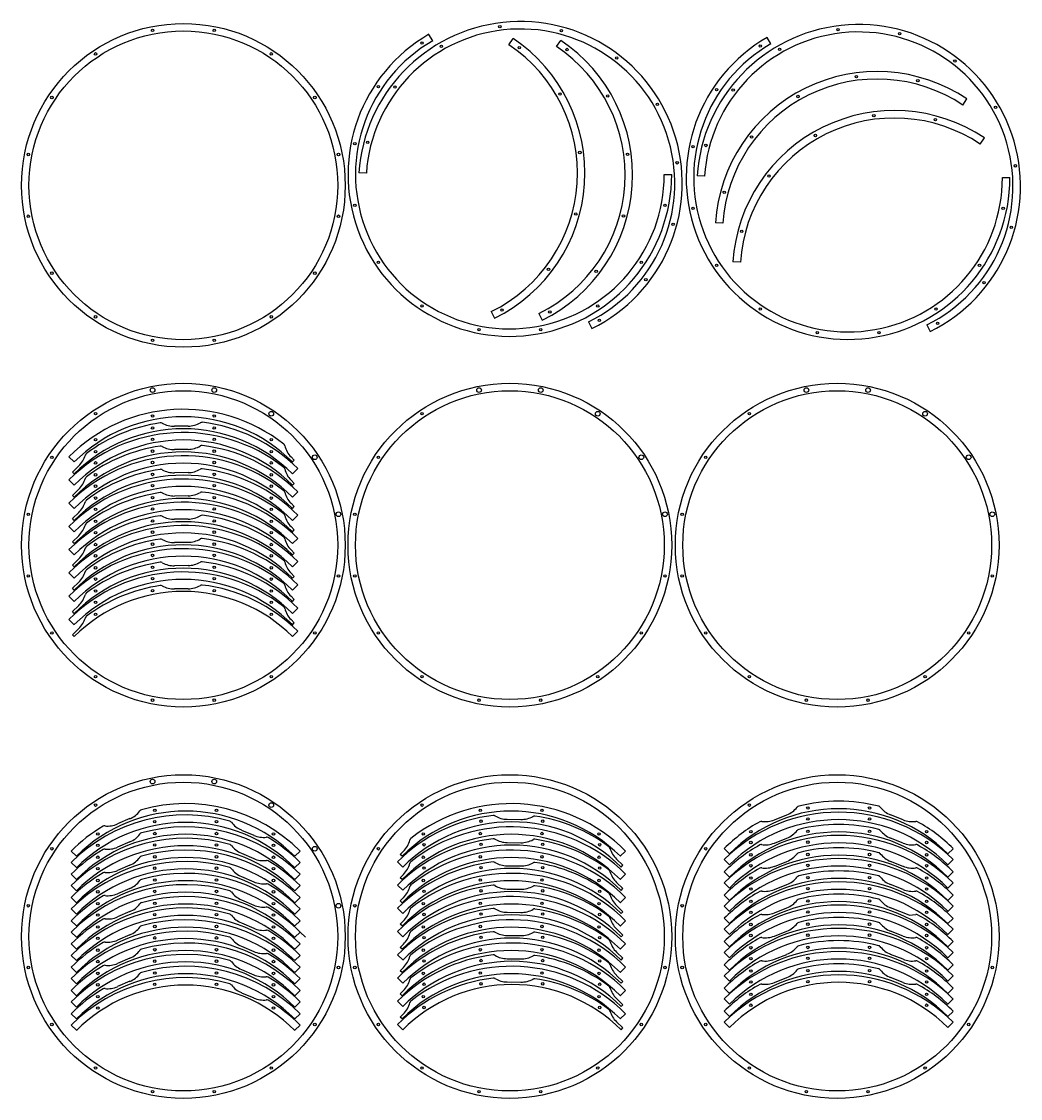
# Model space of a CAD drawing. Header units: millimetres. Extents: x -5261 to 5199, y -3405 to 2321.
# Drawn here: x 3995 to 5199, y -777 to 521 of the extents above; entities that cross this region are included whole.
import ezdxf

# ---------------------------------------------------------------- set-up
doc = ezdxf.new("R2010")
doc.units = ezdxf.units.MM
doc.layers.add('Capa1', color=7, linetype='Continuous')
doc.layers.add('Predeterminado', color=7, linetype='Continuous')

msp = doc.modelspace()

# ---------------------------------------------------------------- linework, layer by layer
at = {"layer": 'Capa1', "color": 7, "linetype": 'Continuous'}
for p, q in [((4490.7, 497.5), (4486.2, 505.3)), ((4582.5, 492.8), (4587.5, 500.3)), ((4640, 490.5), (4645, 498)), ((4898.2, 493.9), (4893.7, 501.7)), ((5129.4, 420.1), (5134.4, 427.6)), ((5150.4, 373.1), (5155.4, 380.6)), ((4410.8, 338), (4401.8, 338.6)), ((4769.7, 336.5), (4778.7, 336.5)), ((4818.3, 334.4), (4809.3, 335)), ((5177.2, 332.8), (5186.2, 332.8)), ((4840.4, 277.8), (4831.4, 278.4)), ((4861.4, 230.8), (4852.4, 231.4)), ((4561.3, 171.4), (4565.3, 163.3)), ((4618.8, 169.1), (4622.8, 161)), ((4678.6, 158.9), (4682.6, 150.8)), ((5086.1, 155.3), (5090.1, 147.2)), ((4164.9, 36.8), (4164.7, 36.9)), ((4196, 33.3), (4179.7, 33.1)), ((4187.9, 30.2), (4187.9, 30.2)), ((4187.9, 30.2), (4187.9, 30.2)), ((4210.6, 37.4), (4210.8, 37.5)), ((4164.9, 8.8), (4164.7, 8.9)), ((4196, 5.3), (4179.7, 5.1)), ((4187.9, 2.2), (4187.9, 2.2)), ((4187.9, 2.2), (4187.9, 2.2)), ((4210.6, 9.4), (4210.8, 9.5)), ((4058.8, -9.9), (4052.4, -3.5)), ((4072.2, -1.7), (4072.2, -1.4)), ((4320, -3.7), (4324, -7.7)), ((4321.8, -9.9), (4324, -7.7)), ((4056.7, -22.1), (4064.3, -14.7)), ((4058.8, -24.3), (4056.7, -22.1)), ((4164.9, -19.2), (4164.7, -19.1)), ((4196, -22.7), (4179.7, -22.9)), ((4187.9, -25.8), (4187.9, -25.8)), ((4187.9, -25.8), (4187.9, -25.8)), ((4210.6, -18.6), (4210.8, -18.5)), ((4321.9, -24.3), (4328.2, -17.9)), ((4058.8, -37.9), (4052.4, -31.5)), ((4072.2, -29.7), (4072.2, -29.4)), ((4320, -31.7), (4324, -35.7)), ((4321.8, -37.9), (4324, -35.7)), ((4056.7, -50.1), (4064.3, -42.7)), ((4058.8, -52.3), (4056.7, -50.1)), ((4164.9, -47.2), (4164.7, -47.1)), ((4196, -50.7), (4179.7, -50.9)), ((4210.6, -46.6), (4210.8, -46.5)), ((4321.9, -52.3), (4328.2, -45.9)), ((4058.8, -65.9), (4052.4, -59.5)), ((4072.2, -57.7), (4072.2, -57.4)), ((4187.9, -53.8), (4187.9, -53.8)), ((4187.9, -53.8), (4187.9, -53.8)), ((4320, -59.7), (4324, -63.7)), ((4321.8, -65.9), (4324, -63.7)), ((4056.7, -78.1), (4064.3, -70.7)), ((4164.9, -75.2), (4164.7, -75.1)), ((4210.6, -74.6), (4210.8, -74.5)), ((4321.9, -80.3), (4328.2, -73.9)), ((4058.8, -93.9), (4052.4, -87.5)), ((4058.8, -80.3), (4056.7, -78.1)), ((4072.2, -85.7), (4072.2, -85.4)), ((4196, -78.7), (4179.7, -78.9)), ((4187.9, -81.8), (4187.9, -81.8)), ((4187.9, -81.8), (4187.9, -81.8)), ((4320, -87.7), (4324, -91.7)), ((4056.7, -106.1), (4064.3, -98.7)), ((4164.9, -103.2), (4164.7, -103.2)), ((4210.6, -102.6), (4210.8, -102.5)), ((4321.8, -93.9), (4324, -91.7)), ((4321.9, -108.3), (4328.2, -101.9)), ((4058.8, -121.9), (4052.4, -115.5)), ((4058.8, -108.3), (4056.7, -106.1)), ((4072.2, -113.7), (4072.2, -113.4)), ((4196, -106.7), (4179.7, -106.9)), ((4187.9, -109.8), (4187.9, -109.8)), ((4187.9, -109.8), (4187.9, -109.8)), ((4320, -115.7), (4324, -119.7)), ((4056.7, -134.1), (4064.3, -126.7)), ((4321.8, -121.9), (4324, -119.7)), ((4058.8, -136.3), (4056.7, -134.1)), ((4072.2, -141.7), (4072.2, -141.4)), ((4164.9, -131.2), (4164.7, -131.2)), ((4196, -134.7), (4179.7, -134.9)), ((4187.9, -137.8), (4187.9, -137.8)), ((4187.9, -137.8), (4187.9, -137.8)), ((4321.9, -136.3), (4328.2, -129.9)), ((4058.8, -149.9), (4052.4, -143.5)), ((4056.7, -162.1), (4064.3, -154.7)), ((4320, -143.7), (4324, -147.7)), ((4321.8, -149.9), (4324, -147.7)), ((4058.8, -164.3), (4056.7, -162.1)), ((4164.9, -159.2), (4164.7, -159.1)), ((4196, -162.7), (4179.7, -162.9)), ((4187.9, -165.8), (4187.9, -165.8)), ((4187.9, -165.8), (4187.9, -165.8)), ((4321.9, -164.3), (4328.2, -157.9)), ((4058.8, -177.9), (4052.4, -171.5)), ((4072.2, -169.7), (4072.2, -169.4)), ((4320, -171.7), (4324, -175.7)), ((4321.8, -177.9), (4324, -175.7)), ((4056.7, -190.1), (4064.3, -182.7)), ((4058.8, -192.3), (4056.7, -190.1)), ((4321.9, -192.3), (4328.2, -185.9)), ((4058.8, -205.9), (4052.4, -199.5)), ((4072.2, -197.7), (4072.2, -197.4)), ((4320, -199.7), (4324, -203.7)), ((4321.8, -205.9), (4324, -203.7)), ((4056.7, -218.1), (4064.3, -210.7)), ((4058.8, -220.3), (4056.7, -218.1)), ((4321.9, -220.3), (4328.2, -213.9)), ((4929.7, -426), (4929.9, -425.8)), ((5030.1, -426), (5030, -425.8)), ((4125.9, -439.6), (4110.9, -446)), ((4137.9, -430.3), (4138, -430.1)), ((4565.9, -436.3), (4565.6, -436.2)), ((4580.5, -440.4), (4596.8, -440.6)), ((4611.6, -436.9), (4611.8, -436.8)), ((4902.4, -441.1), (4917.5, -435.1)), ((5057.5, -441.1), (5042.4, -435.1)), ((5048.8, -440.9), (5048.8, -440.9)), ((5048.8, -440.9), (5048.8, -440.9)), ((4095.9, -448.3), (4095.7, -448.3)), ((4119.6, -445.6), (4119.6, -445.6)), ((4119.6, -445.6), (4119.6, -445.6)), ((4248.2, -444), (4248.1, -443.8)), ((4260.2, -453.3), (4275.1, -459.7)), ((4887.3, -443), (4887, -442.9)), ((4929.7, -454), (4929.9, -453.8)), ((5030.1, -454), (5030, -453.8)), ((5072.6, -443), (5072.9, -442.9)), ((4137.9, -458.3), (4138, -458.1)), ((4290.2, -462), (4290.4, -462)), ((4463.1, -465.6), (4463.1, -465.3)), ((4565.9, -464.3), (4565.6, -464.2)), ((4611.6, -464.9), (4611.8, -464.8)), ((4902.4, -469.1), (4917.5, -463.1)), ((5057.5, -469.1), (5042.4, -463.1)), ((4061.5, -484.9), (4055.1, -478.6)), ((4095.9, -476.3), (4095.7, -476.3)), ((4125.9, -467.6), (4110.9, -474)), ((4119.6, -473.6), (4119.6, -473.6)), ((4119.6, -473.6), (4119.6, -473.6)), ((4248.2, -472), (4248.1, -471.8)), ((4330.9, -478.6), (4324.5, -484.9)), ((4455.6, -478.8), (4451.6, -482.8)), ((4580.5, -468.4), (4596.8, -468.6)), ((4704.3, -475.4), (4704.3, -475.2)), ((4716.8, -485), (4723.2, -478.6)), ((4848.4, -482.1), (4842.1, -475.7)), ((4887.3, -471), (4887, -470.9)), ((5048.8, -468.9), (5048.8, -468.9)), ((5048.8, -468.9), (5048.8, -468.9)), ((5072.6, -471), (5072.9, -470.9)), ((5111.5, -482.1), (5117.8, -475.8)), ((4061.5, -498.6), (4055.1, -492.3)), ((4137.9, -486.3), (4138, -486.1)), ((4260.2, -481.3), (4275.1, -487.7)), ((4290.2, -490), (4290.4, -490)), ((4324.5, -498.6), (4330.9, -492.3)), ((4454.6, -497.9), (4448.3, -491.6)), ((4453.8, -484.9), (4451.6, -482.8)), ((4452, -486.7), (4452, -486.7)), ((4452, -486.7), (4452, -486.7)), ((4565.9, -492.3), (4565.6, -492.2)), ((4611.6, -492.9), (4611.8, -492.8)), ((4719.8, -495.8), (4712.2, -488.4)), ((4848.4, -495.3), (4842.1, -488.9)), ((4902.4, -497.1), (4917.5, -491.1)), ((4929.7, -482), (4929.9, -481.8)), ((5030.1, -482), (5030, -481.8)), ((5057.5, -497.1), (5042.4, -491.1)), ((5111.5, -495.3), (5117.8, -488.9)), ((4095.9, -504.3), (4095.7, -504.3)), ((4125.9, -495.6), (4110.9, -502)), ((4119.6, -501.6), (4119.6, -501.6)), ((4119.6, -501.6), (4119.6, -501.6)), ((4248.2, -500), (4248.1, -499.8)), ((4463.1, -493.6), (4463.1, -493.3)), ((4580.5, -496.4), (4596.8, -496.6)), ((4704.3, -503.4), (4704.3, -503.2)), ((4715.9, -496.2), (4715.9, -496.2)), ((4715.9, -496.2), (4715.9, -496.2)), ((4717.7, -498), (4719.8, -495.8)), ((4848.4, -510.1), (4842.1, -503.7)), ((4887.3, -499), (4887, -498.9)), ((5048.8, -496.9), (5048.8, -496.9)), ((5048.8, -496.9), (5048.8, -496.9)), ((5072.6, -499), (5072.9, -498.9)), ((5111.5, -510.1), (5117.8, -503.8)), ((4061.5, -512.9), (4055.1, -506.6)), ((4137.9, -514.3), (4138, -514.1)), ((4260.2, -509.3), (4275.1, -515.7)), ((4290.2, -518), (4290.4, -518)), ((4330.9, -506.6), (4324.5, -512.9)), ((4455.6, -506.8), (4451.6, -510.8)), ((4453.8, -512.9), (4451.6, -510.8)), ((4452, -514.7), (4452, -514.7)), ((4452, -514.7), (4452, -514.7)), ((4719.8, -523.8), (4712.2, -516.4)), ((4716.8, -513), (4723.2, -506.6)), ((4848.4, -523.3), (4842.1, -516.9)), ((4929.7, -510), (4929.9, -509.8)), ((5030.1, -510), (5030, -509.8)), ((5111.5, -523.3), (5117.8, -516.9)), ((4061.5, -526.6), (4055.1, -520.3)), ((4125.9, -523.6), (4110.9, -530)), ((4119.6, -529.6), (4119.6, -529.6)), ((4119.6, -529.6), (4119.6, -529.6)), ((4248.2, -528), (4248.1, -527.8)), ((4324.5, -526.6), (4330.9, -520.3)), ((4454.6, -525.9), (4448.3, -519.6)), ((4463.1, -521.6), (4463.1, -521.3)), ((4565.9, -520.3), (4565.6, -520.2)), ((4580.5, -524.4), (4596.8, -524.6)), ((4611.6, -520.9), (4611.8, -520.8)), ((4704.3, -531.4), (4704.3, -531.2)), ((4715.9, -524.2), (4715.9, -524.2)), ((4715.9, -524.2), (4715.9, -524.2)), ((4717.7, -526), (4719.8, -523.8)), ((4848.4, -538.1), (4842.1, -531.7)), ((4887.3, -527), (4887, -526.9)), ((4902.4, -525.1), (4917.5, -519.1)), ((5057.5, -525.1), (5042.4, -519.1)), ((5048.8, -524.9), (5048.8, -524.9)), ((5048.8, -524.9), (5048.8, -524.9)), ((5072.6, -527), (5072.9, -526.9)), ((5111.5, -538.1), (5117.8, -531.8)), ((4061.5, -540.9), (4055.1, -534.6)), ((4095.9, -532.3), (4095.7, -532.3)), ((4137.9, -542.3), (4138, -542.1)), ((4260.2, -537.3), (4275.1, -543.7)), ((4330.9, -534.6), (4324.5, -540.9)), ((4455.6, -534.8), (4451.6, -538.8)), ((4453.8, -540.9), (4451.6, -538.8)), ((4452, -542.7), (4452, -542.7)), ((4452, -542.7), (4452, -542.7)), ((4719.8, -551.8), (4712.2, -544.4)), ((4716.8, -541), (4723.2, -534.6)), ((4848.4, -551.3), (4842.1, -544.9)), ((4929.7, -538), (4929.9, -537.8)), ((5030.1, -538), (5030, -537.8)), ((5111.5, -551.3), (5117.8, -544.9)), ((4061.5, -554.6), (4055.1, -548.3)), ((4125.9, -551.6), (4110.9, -558)), ((4119.6, -557.6), (4119.6, -557.6)), ((4119.6, -557.6), (4119.6, -557.6)), ((4248.2, -556), (4248.1, -555.8)), ((4290.2, -546), (4290.4, -546)), ((4324.5, -554.6), (4330.9, -548.3)), ((4454.6, -553.9), (4448.3, -547.6)), ((4463.1, -549.6), (4463.1, -549.3)), ((4565.9, -548.3), (4565.6, -548.2)), ((4580.5, -552.4), (4596.8, -552.6)), ((4611.6, -548.9), (4611.8, -548.8)), ((4715.9, -552.2), (4715.9, -552.2)), ((4715.9, -552.2), (4715.9, -552.2)), ((4717.7, -554), (4719.8, -551.8)), ((4887.3, -555), (4887, -554.9)), ((4902.4, -553.1), (4917.5, -547.1)), ((5064.8, -556), (5042.4, -547.1)), ((5048.8, -552.9), (5048.8, -552.9)), ((5048.8, -552.9), (5048.8, -552.9)), ((5064.8, -556), (5072.8, -554.9)), ((4061.5, -568.9), (4055.1, -562.6)), ((4095.9, -560.3), (4095.7, -560.3)), ((4137.9, -570.3), (4138, -570.1)), ((4260.2, -565.3), (4275.1, -571.7)), ((4330.9, -562.6), (4324.5, -568.9)), ((4455.6, -562.8), (4451.6, -566.8)), ((4453.8, -568.9), (4451.6, -566.8)), ((4452, -570.7), (4452, -570.7)), ((4452, -570.7), (4452, -570.7)), ((4704.3, -559.4), (4704.3, -559.1)), ((4716.8, -569), (4723.2, -562.6)), ((4848.4, -566.1), (4842.1, -559.7)), ((4929.7, -566), (4929.9, -565.8)), ((5030.1, -566), (5030, -565.8)), ((5111.5, -566.1), (5117.8, -559.8)), ((4061.5, -582.6), (4055.1, -576.3)), ((4125.9, -579.6), (4110.9, -586)), ((4248.2, -584), (4248.1, -583.8)), ((4290.2, -574), (4290.4, -574)), ((4324.5, -582.6), (4330.9, -576.3)), ((4337.3, -582.6), (4330.9, -576.3)), ((4454.6, -581.9), (4448.3, -575.6)), ((4463.1, -577.6), (4463.1, -577.3)), ((4565.9, -576.3), (4565.6, -576.2)), ((4580.5, -580.4), (4596.8, -580.6)), ((4611.6, -576.9), (4611.8, -576.8)), ((4719.8, -579.8), (4712.2, -572.4)), ((4715.9, -580.2), (4715.9, -580.2)), ((4715.9, -580.2), (4715.9, -580.2)), ((4717.7, -582), (4719.8, -579.8)), ((4848.4, -579.3), (4842.1, -572.9)), ((4887.3, -583), (4887, -582.9)), ((4902.4, -581.1), (4917.5, -575.1)), ((5057.5, -581.1), (5042.4, -575.1)), ((5048.8, -580.9), (5048.8, -580.9)), ((5048.8, -580.9), (5048.8, -580.9)), ((5072.6, -583), (5072.9, -582.9)), ((5111.5, -579.3), (5117.8, -572.9)), ((4061.5, -596.9), (4055.1, -590.6)), ((4095.9, -588.3), (4095.7, -588.3)), ((4119.6, -585.6), (4119.6, -585.6)), ((4119.6, -585.6), (4119.6, -585.6)), ((4260.2, -593.3), (4275.1, -599.7)), ((4330.9, -590.6), (4324.5, -596.9)), ((4455.6, -590.8), (4451.6, -594.8)), ((4453.8, -596.9), (4451.6, -594.8)), ((4704.3, -587.4), (4704.3, -587.1)), ((4716.8, -597), (4723.2, -590.6)), ((4848.4, -594.1), (4842.1, -587.7)), ((4929.7, -594), (4929.9, -593.8)), ((5030.1, -594), (5030, -593.8)), ((5111.5, -594.1), (5117.8, -587.8)), ((4061.5, -610.6), (4055.1, -604.3)), ((4125.9, -607.6), (4110.9, -614)), ((4137.9, -598.3), (4138, -598.1)), ((4290.2, -602), (4290.4, -602)), ((4324.5, -610.6), (4330.9, -604.3)), ((4454.6, -609.9), (4448.3, -603.6)), ((4452, -598.7), (4452, -598.7)), ((4452, -598.7), (4452, -598.7)), ((4463.1, -605.6), (4463.1, -605.3)), ((4565.9, -604.3), (4565.6, -604.2)), ((4580.5, -608.4), (4596.8, -608.6)), ((4611.6, -604.9), (4611.8, -604.8)), ((4719.8, -607.8), (4712.2, -600.4)), ((4715.9, -608.2), (4715.9, -608.2)), ((4715.9, -608.2), (4715.9, -608.2)), ((4717.7, -610), (4719.8, -607.8)), ((4848.4, -607.3), (4842.1, -600.9)), ((4902.4, -609.1), (4917.5, -603.1)), ((5057.5, -609.1), (5042.4, -603.1)), ((5048.8, -608.9), (5048.8, -608.9)), ((5048.8, -608.9), (5048.8, -608.9)), ((5111.5, -607.3), (5117.8, -600.9)), ((4061.5, -624.9), (4055.1, -618.6)), ((4095.9, -616.3), (4095.7, -616.3)), ((4119.6, -613.6), (4119.6, -613.6)), ((4119.6, -613.6), (4119.6, -613.6)), ((4248.2, -612), (4248.1, -611.8)), ((4260.2, -621.3), (4275.1, -627.7)), ((4330.9, -618.6), (4324.5, -624.9)), ((4455.6, -618.8), (4451.6, -622.8)), ((4704.3, -615.4), (4704.3, -615.1)), ((4716.8, -625), (4723.2, -618.6)), ((4848.4, -622.1), (4842.1, -615.7)), ((4887.3, -611), (4887, -610.9)), ((4929.7, -622), (4929.9, -621.8)), ((5030.1, -622), (5030, -621.8)), ((5072.6, -611), (5072.9, -610.9)), ((5111.5, -622.1), (5117.8, -615.8)), ((4061.5, -638.6), (4055.1, -632.3)), ((4125.9, -635.6), (4110.9, -642)), ((4137.9, -626.3), (4138, -626.1)), ((4290.2, -630), (4290.4, -630)), ((4324.5, -638.6), (4330.9, -632.3)), ((4454.6, -637.9), (4448.3, -631.6)), ((4453.8, -624.9), (4451.6, -622.8)), ((4452, -626.7), (4452, -626.7)), ((4452, -626.7), (4452, -626.7)), ((4463.1, -633.6), (4463.1, -633.3)), ((4565.9, -632.3), (4565.6, -632.2)), ((4611.6, -632.9), (4611.8, -632.8)), ((4719.8, -635.8), (4712.2, -628.4)), ((4848.4, -635.3), (4842.1, -628.9)), ((4902.4, -637.1), (4917.5, -631.1)), ((5057.5, -637.1), (5042.4, -631.1)), ((5111.5, -635.3), (5117.8, -628.9)), ((4061.5, -652.9), (4055.1, -646.6)), ((4095.9, -644.3), (4095.7, -644.3)), ((4119.6, -641.6), (4119.6, -641.6)), ((4119.6, -641.6), (4119.6, -641.6)), ((4248.2, -640), (4248.1, -639.8)), ((4330.9, -646.6), (4324.5, -652.9)), ((4455.6, -646.8), (4451.6, -650.8)), ((4580.5, -636.4), (4596.8, -636.6)), ((4704.3, -643.4), (4704.3, -643.1)), ((4715.9, -636.2), (4715.9, -636.2)), ((4715.9, -636.2), (4715.9, -636.2)), ((4716.8, -653), (4723.2, -646.6)), ((4717.7, -638), (4719.8, -635.8)), ((4848.4, -650.1), (4842.1, -643.7)), ((4887.3, -639), (4887, -638.9)), ((5048.8, -636.9), (5048.8, -636.9)), ((5048.8, -636.9), (5048.8, -636.9)), ((5072.6, -639), (5072.9, -638.9)), ((5111.5, -650.1), (5117.8, -643.8)), ((4061.5, -666.6), (4055.1, -660.3)), ((4260.2, -649.3), (4275.1, -655.7)), ((4290.2, -658), (4290.4, -658)), ((4324.5, -666.6), (4330.9, -660.3)), ((4454.6, -665.9), (4448.3, -659.6)), ((4453.8, -652.9), (4451.6, -650.8)), ((4452, -654.7), (4452, -654.7)), ((4452, -654.7), (4452, -654.7)), ((4463.1, -661.6), (4463.1, -661.3)), ((4719.8, -663.8), (4712.2, -656.4)), ((4848.4, -663.3), (4842.1, -656.9)), ((5111.5, -663.3), (5117.8, -656.9)), ((4061.5, -680.9), (4055.1, -674.6)), ((4330.9, -674.6), (4324.5, -680.9)), ((4704.3, -671.4), (4704.3, -671.1)), ((4715.9, -664.2), (4715.9, -664.2)), ((4715.9, -664.2), (4715.9, -664.2)), ((4716.8, -681), (4723.2, -674.6)), ((4717.7, -666), (4719.8, -663.8)), ((4848.4, -678.1), (4842.1, -671.7)), ((5111.5, -678.1), (5117.8, -671.8)), ((4454.6, -693.9), (4448.3, -687.6)), ((4455.6, -674.8), (4451.6, -678.8)), ((4453.8, -680.9), (4451.6, -678.8)), ((4452, -682.7), (4452, -682.7)), ((4452, -682.7), (4452, -682.7)), ((4719.8, -691.8), (4712.2, -684.4)), ((4848.4, -691.3), (4842.1, -684.9)), ((5111.5, -691.3), (5117.8, -684.9)), ((4061.5, -694.6), (4055.1, -688.3)), ((4324.5, -694.6), (4330.9, -688.3)), ((4715.9, -692.2), (4715.9, -692.2)), ((4715.9, -692.2), (4715.9, -692.2)), ((4717.7, -694), (4719.8, -691.8))]:
    msp.add_line(p, q, dxfattribs=at)
for centre, radius in [((4153.2, 510.2), 1.5), ((4227.5, 510.2), 1.5), ((4571.6, 514.7), 1.5), ((4645.8, 509.8), 1.5), ((4979.1, 511), 1.5), ((5053.3, 506.1), 1.5), ((4477.9, 494.9), 1.5), ((4084.5, 481.8), 1.5), ((4296.2, 481.8), 1.5), ((4501.2, 490.8), 1.5), ((4595.1, 489.3), 1.5), ((4652.6, 487), 1.5), ((4885.4, 491.2), 1.5), ((4908.7, 487.2), 1.5), ((4712.4, 476.9), 1.5), ((5119.9, 473.2), 1.5), ((5001.2, 454.4), 1.5), ((4425.3, 442.3), 1.5), ((4445.3, 441.8), 1.5), ((5075.3, 449.5), 1.5), ((4031.9, 429.2), 1.5), ((4348.7, 429.2), 1.5), ((4644.1, 433.4), 1.5), ((4701.6, 431.1), 1.5), ((4832.8, 438.7), 1.5), ((4852.8, 438.2), 1.5), ((4930.8, 430.5), 1.5), ((4761.4, 421), 1.5), ((5168.9, 417.3), 1.5), ((5022.2, 407.4), 1.5), ((5096.4, 402.5), 1.5), ((4412.4, 375.2), 1.5), ((4874.9, 381.6), 1.5), ((4951.8, 383.5), 1.5), ((4396.9, 373.6), 1.5), ((4668, 363), 1.5), ((4804.4, 370), 1.5), ((4819.9, 371.5), 1.5), ((4003.5, 360.6), 1.5), ((4377.2, 360.6), 1.5), ((4725.5, 360.7), 1.5), ((4785.3, 350.6), 1.5), ((5192.8, 346.9), 1.5), ((4895.9, 334.6), 1.5), ((4842, 314.9), 1.5), ((4396.9, 299.3), 1.5), ((4770.6, 299.3), 1.5), ((4003.5, 286.2), 1.5), ((4377.2, 286.2), 1.5), ((4663.1, 288.9), 1.5), ((4720.6, 286.5), 1.5), ((4804.4, 295.7), 1.5), ((5178.1, 295.7), 1.5), ((4780.4, 276.4), 1.5), ((5187.9, 272.8), 1.5), ((4863, 267.9), 1.5), ((4425.3, 230.6), 1.5), ((4630.2, 222.2), 1.5), ((4687.7, 219.9), 1.5), ((4742.1, 230.6), 1.5), ((4832.8, 227), 1.5), ((5149.6, 227), 1.5), ((4031.9, 217.6), 1.5), ((4348.7, 217.6), 1.5), ((4747.5, 209.7), 1.5), ((5155, 206.1), 1.5), ((4477.9, 178.1), 1.5), ((4574.3, 173.2), 1.5), ((4631.8, 170.9), 1.5), ((4689.6, 178.1), 1.5), ((4885.4, 174.4), 1.5), ((5097.1, 174.4), 1.5), ((4084.5, 165), 1.5), ((4296.2, 165), 1.5), ((4691.6, 160.8), 1.5), ((5099.1, 157.1), 1.5), ((4546.6, 149.6), 1.5), ((4620.9, 149.6), 1.5), ((4954.1, 146), 1.5), ((5028.4, 146), 1.5), ((4153.2, 136.6), 1.5), ((4227.5, 136.6), 1.5), ((4153.2, 76.8), 2.83), ((4227.5, 76.8), 2.83), ((4546.6, 76.8), 2.83), ((4620.9, 76.8), 2.83), ((4941, 76.8), 2.83), ((5015.3, 76.8), 2.83), ((4084.5, 48.3), 1.5), ((4153.2, 45.5), 1.5), ((4227.5, 45.5), 1.5), ((4296.2, 48.3), 2.83), ((4477.9, 48.3), 1.5), ((4689.6, 48.3), 2.83), ((4872.3, 48.3), 1.5), ((5084, 48.3), 2.83), ((4153.2, 31.1), 1.5), ((4227.5, 31.1), 1.5), ((4084.5, 17), 1.5), ((4153.2, 17.5), 1.5), ((4227.5, 17.5), 1.5), ((4296.2, 17), 1.5), ((4084.5, 2.6), 1.5), ((4153.2, 3.1), 1.5), ((4227.5, 3.1), 1.5), ((4296.2, 2.6), 1.5), ((4031.9, -4.2), 1.5), ((4084.5, -11), 1.5), ((4153.2, -10.5), 1.5), ((4227.5, -10.5), 1.5), ((4296.2, -11), 1.5), ((4348.7, -4.2), 2.83), ((4425.3, -4.2), 1.5), ((4742.1, -4.2), 2.83), ((4819.7, -4.2), 1.5), ((5136.5, -4.2), 2.83), ((4084.5, -25.4), 1.5), ((4153.2, -24.9), 1.5), ((4227.5, -24.9), 1.5), ((4296.2, -25.4), 1.5), ((4084.5, -39), 1.5), ((4153.2, -38.5), 1.5), ((4227.5, -38.5), 1.5), ((4296.2, -39), 1.5), ((4084.5, -53.4), 1.5), ((4153.2, -52.9), 1.5), ((4227.5, -52.9), 1.5), ((4296.2, -53.4), 1.5), ((4003.5, -72.9), 1.5), ((4084.5, -67), 1.5), ((4153.2, -66.5), 1.5), ((4227.5, -66.5), 1.5), ((4296.2, -67), 1.5), ((4377.2, -72.9), 2.83), ((4396.9, -72.9), 1.5), ((4770.6, -72.9), 2.83), ((4791.3, -72.9), 1.5), ((5165, -72.9), 2.83), ((4084.5, -81.4), 1.5), ((4153.2, -80.9), 1.5), ((4227.5, -80.9), 1.5), ((4296.2, -81.4), 1.5), ((4084.5, -95), 1.5), ((4153.2, -94.5), 1.5), ((4227.5, -94.5), 1.5), ((4296.2, -95), 1.5), ((4084.5, -109.4), 1.5), ((4153.2, -108.9), 1.5), ((4227.5, -108.9), 1.5), ((4296.2, -109.4), 1.5), ((4084.5, -123), 1.5), ((4153.2, -122.5), 1.5), ((4227.5, -122.5), 1.5), ((4296.2, -123), 1.5), ((4084.5, -137.4), 1.5), ((4153.2, -136.9), 1.5), ((4227.5, -136.9), 1.5), ((4296.2, -137.4), 1.5), ((4003.5, -147.2), 1.5), ((4084.5, -151), 1.5), ((4153.2, -150.5), 1.5), ((4227.5, -150.5), 1.5), ((4296.2, -151), 1.5), ((4377.2, -147.2), 1.5), ((4396.9, -147.2), 1.5), ((4770.6, -147.2), 1.5), ((4791.3, -147.2), 1.5), ((5165, -147.2), 1.5), ((4084.5, -165.4), 1.5), ((4153.2, -164.9), 1.5), ((4227.5, -164.9), 1.5), ((4296.2, -165.4), 1.5), ((4084.5, -179), 1.5), ((4296.2, -179), 1.5), ((4084.5, -193.4), 1.5), ((4296.2, -193.4), 1.5), ((4031.9, -215.9), 1.5), ((4348.7, -215.9), 1.5), ((4425.3, -215.9), 1.5), ((4742.1, -215.9), 1.5), ((4819.7, -215.9), 1.5), ((5136.5, -215.9), 1.5), ((4084.5, -268.5), 1.5), ((4296.2, -268.5), 1.5), ((4477.9, -268.5), 1.5), ((4689.6, -268.5), 1.5), ((4872.3, -268.5), 1.5), ((5084, -268.5), 1.5), ((4153.2, -296.9), 1.5), ((4227.5, -296.9), 1.5), ((4546.6, -296.9), 1.5), ((4620.9, -296.9), 1.5), ((4941, -296.9), 1.5), ((5015.3, -296.9), 1.5), ((4153.2, -394.9), 2.83), ((4227.5, -394.9), 2.83), ((4084.5, -423.3), 1.5), ((4155.9, -429.6), 1.5), ((4230.2, -429.6), 1.5), ((4296.2, -423.3), 2.83), ((4477.9, -423.3), 1.5), ((4548.1, -429.6), 1.5), ((4622.4, -429.6), 1.5), ((4872.3, -423.3), 1.5), ((4942.8, -426.8), 1.5), ((5017.1, -426.8), 1.5), ((4549, -442.6), 1.5), ((4623.3, -442.6), 1.5), ((4942.8, -440), 1.5), ((5017.1, -440), 1.5), ((4155.8, -443.3), 1.5), ((4230.2, -443.3), 1.5), ((4874.1, -455.2), 1.5), ((4942.8, -454.8), 1.5), ((5017.1, -454.8), 1.5), ((5085.8, -455.2), 1.5), ((4087.2, -458.1), 1.5), ((4155.9, -457.6), 1.5), ((4230.2, -457.6), 1.5), ((4298.9, -458.1), 1.5), ((4479.4, -458.1), 1.5), ((4548.1, -457.6), 1.5), ((4622.4, -457.6), 1.5), ((4691.1, -458.1), 1.5), ((4874.1, -468.4), 1.5), ((4942.8, -468), 1.5), ((5017.1, -468), 1.5), ((5085.8, -468.4), 1.5), ((4031.9, -475.9), 1.5), ((4087.2, -471.8), 1.5), ((4155.8, -471.3), 1.5), ((4230.2, -471.3), 1.5), ((4298.9, -471.8), 1.5), ((4348.7, -475.9), 2.83), ((4425.3, -475.9), 1.5), ((4480.3, -471.1), 1.5), ((4549, -470.6), 1.5), ((4623.3, -470.6), 1.5), ((4692, -471.1), 1.5), ((4819.7, -475.9), 1.5), ((4087.2, -486.1), 1.5), ((4155.9, -485.6), 1.5), ((4230.2, -485.6), 1.5), ((4298.9, -486.1), 1.5), ((4479.4, -486.1), 1.5), ((4548.1, -485.6), 1.5), ((4622.4, -485.6), 1.5), ((4691.1, -486.1), 1.5), ((4874.1, -483.2), 1.5), ((4942.8, -482.8), 1.5), ((5017.1, -482.8), 1.5), ((5085.8, -483.2), 1.5), ((4087.2, -499.8), 1.5), ((4155.8, -499.3), 1.5), ((4230.2, -499.3), 1.5), ((4298.9, -499.8), 1.5), ((4480.3, -499.1), 1.5), ((4549, -498.6), 1.5), ((4623.3, -498.6), 1.5), ((4692, -499.1), 1.5), ((4874.1, -496.4), 1.5), ((4942.8, -496), 1.5), ((5017.1, -496), 1.5), ((5085.8, -496.4), 1.5), ((4087.2, -514.1), 1.5), ((4155.9, -513.6), 1.5), ((4230.2, -513.6), 1.5), ((4298.9, -514.1), 1.5), ((4479.4, -514.1), 1.5), ((4548.1, -513.6), 1.5), ((4622.4, -513.6), 1.5), ((4691.1, -514.1), 1.5), ((4874.1, -511.2), 1.5), ((4942.8, -510.8), 1.5), ((5017.1, -510.8), 1.5), ((5085.8, -511.2), 1.5), ((4087.2, -527.8), 1.5), ((4155.8, -527.3), 1.5), ((4230.2, -527.3), 1.5), ((4298.9, -527.8), 1.5), ((4480.3, -527.1), 1.5), ((4549, -526.6), 1.5), ((4623.3, -526.6), 1.5), ((4692, -527.1), 1.5), ((4874.1, -524.4), 1.5), ((4942.8, -524), 1.5), ((5017.1, -524), 1.5), ((5085.8, -524.4), 1.5), ((4003.5, -544.6), 1.5), ((4087.2, -542.1), 1.5), ((4155.9, -541.6), 1.5), ((4230.2, -541.6), 1.5), ((4298.9, -542.1), 1.5), ((4377.2, -544.6), 2.83), ((4396.9, -544.6), 1.5), ((4479.4, -542.1), 1.5), ((4548.1, -541.6), 1.5), ((4622.4, -541.6), 1.5), ((4691.1, -542.1), 1.5), ((4791.3, -544.6), 1.5), ((4874.1, -539.2), 1.5), ((4942.8, -538.8), 1.5), ((5017.1, -538.8), 1.5), ((5085.8, -539.2), 1.5), ((4087.2, -555.8), 1.5), ((4155.8, -555.3), 1.5), ((4230.2, -555.3), 1.5), ((4298.9, -555.8), 1.5), ((4480.3, -555.1), 1.5), ((4549, -554.6), 1.5), ((4623.3, -554.6), 1.5), ((4692, -555.1), 1.5), ((4874.1, -552.4), 1.5), ((4942.8, -552), 1.5), ((5017.1, -552), 1.5), ((5085.8, -552.4), 1.5), ((4087.2, -570.1), 1.5), ((4155.9, -569.6), 1.5), ((4230.2, -569.6), 1.5), ((4298.9, -570.1), 1.5), ((4479.4, -570.1), 1.5), ((4548.1, -569.6), 1.5), ((4622.4, -569.6), 1.5), ((4691.1, -570.1), 1.5), ((4874.1, -567.2), 1.5), ((4942.8, -566.8), 1.5), ((5017.1, -566.8), 1.5), ((5085.8, -567.2), 1.5), ((4087.2, -583.8), 1.5), ((4155.8, -583.3), 1.5), ((4230.2, -583.3), 1.5), ((4298.9, -583.8), 1.5), ((4480.3, -583.1), 1.5), ((4549, -582.6), 1.5), ((4623.3, -582.6), 1.5), ((4692, -583.1), 1.5), ((4874.1, -580.4), 1.5), ((4942.8, -580), 1.5), ((5017.1, -580), 1.5), ((5085.8, -580.4), 1.5), ((4087.2, -598.1), 1.5), ((4155.9, -597.6), 1.5), ((4230.2, -597.6), 1.5), ((4298.9, -598.1), 1.5), ((4479.4, -598.1), 1.5), ((4548.1, -597.6), 1.5), ((4622.4, -597.6), 1.5), ((4691.1, -598.1), 1.5), ((4874.1, -595.2), 1.5), ((4942.8, -594.8), 1.5), ((5017.1, -594.8), 1.5), ((5085.8, -595.2), 1.5), ((4155.8, -611.3), 1.5), ((4230.2, -611.3), 1.5), ((4480.3, -611.1), 1.5), ((4549, -610.6), 1.5), ((4623.3, -610.6), 1.5), ((4692, -611.1), 1.5), ((4874.1, -608.4), 1.5), ((4942.8, -608), 1.5), ((5017.1, -608), 1.5), ((5085.8, -608.4), 1.5), ((4003.5, -618.9), 1.5), ((4087.2, -611.8), 1.5), ((4298.9, -611.8), 1.5), ((4377.2, -618.9), 1.5), ((4396.9, -618.9), 1.5), ((4770.6, -618.9), 1.5), ((4791.3, -618.9), 1.5), ((4874.1, -623.2), 1.5), ((4942.8, -622.8), 1.5), ((5017.1, -622.8), 1.5), ((5085.8, -623.2), 1.5), ((5165, -618.9), 1.5), ((4087.2, -626.1), 1.5), ((4155.9, -625.6), 1.5), ((4230.2, -625.6), 1.5), ((4298.9, -626.1), 1.5), ((4479.4, -626.1), 1.5), ((4548.1, -625.6), 1.5), ((4622.4, -625.6), 1.5), ((4691.1, -626.1), 1.5), ((4874.1, -636.4), 1.5), ((4942.8, -636), 1.5), ((5017.1, -636), 1.5), ((5085.8, -636.4), 1.5), ((4087.2, -639.8), 1.5), ((4155.8, -639.3), 1.5), ((4230.2, -639.3), 1.5), ((4298.9, -639.8), 1.5), ((4480.3, -639.1), 1.5), ((4549, -638.6), 1.5), ((4623.3, -638.6), 1.5), ((4692, -639.1), 1.5), ((4087.2, -654.1), 1.5), ((4298.9, -654.1), 1.5), ((4479.4, -654.1), 1.5), ((4691.1, -654.1), 1.5), ((4874.1, -651.2), 1.5), ((5085.8, -651.2), 1.5), ((4087.2, -667.8), 1.5), ((4298.9, -667.8), 1.5), ((4480.3, -667.1), 1.5), ((4692, -667.1), 1.5), ((4874.1, -664.4), 1.5), ((5085.8, -664.4), 1.5), ((4031.9, -687.6), 1.5), ((4348.7, -687.6), 1.5), ((4425.3, -687.6), 1.5), ((4742.1, -687.6), 1.5), ((4819.7, -687.6), 1.5), ((5136.5, -687.6), 1.5), ((4084.5, -740.1), 1.5), ((4296.2, -740.1), 1.5), ((4477.9, -740.1), 1.5), ((4689.6, -740.1), 1.5), ((4872.3, -740.1), 1.5), ((5084, -740.1), 1.5), ((4153.2, -768.6), 1.5), ((4227.5, -768.6), 1.5), ((4546.6, -768.6), 1.5), ((4620.9, -768.6), 1.5), ((4941, -768.6), 1.5), ((5015.3, -768.6), 1.5)]:
    msp.add_circle(centre, radius, dxfattribs=at)
for centre, radius, start, end in [((4190.3, -141.4), 186, 45, 135.004), ((4190.3, -155.8), 186, 44.996, 135), ((4163.1, 33.8), 3.5, 61.0668, 98.1816), ((4179.3, 63.1), 30, 241.0668, 270.7609), ((4195.6, 63.3), 30, 270.7609, 300.4536), ((4212.5, 34.4), 3.5, 83.3392, 120.4536), ((4190.3, -169.4), 186, 45, 135.004), ((4190.3, -183.8), 186, 44.996, 135), ((4075.6, -2.5), 3.5, 126.8184, 163.9332), ((4163.1, 5.8), 3.5, 61.0668, 98.1816), ((4179.3, 35.1), 30, 241.0668, 270.7609), ((4195.6, 35.3), 30, 270.7609, 300.4536), ((4212.5, 6.4), 3.5, 83.3392, 120.4536), ((4309.1, 8.8), 3.5, 14.5464, 51.6608), ((4341.5, 17.2), 30, 194.5464, 224.2391), ((4190.3, -197.4), 186, 45, 135.004), ((4043.4, 6.8), 30, 314.2391, 343.9332), ((4190.3, -211.8), 186, 44.996, 135), ((4163.1, -22.2), 3.5, 61.0668, 98.1816), ((4179.3, 7.1), 30, 241.0668, 270.7609), ((4195.6, 7.3), 30, 270.7609, 300.4536), ((4212.5, -21.6), 3.5, 83.3392, 120.4536), ((4309.1, -19.2), 3.5, 14.5464, 51.6608), ((4341.5, -10.8), 30, 194.5464, 224.2391), ((4043.4, -21.2), 30, 314.2391, 343.9332), ((4075.6, -30.5), 3.5, 126.8184, 163.9332), ((4190.3, -225.4), 186, 45, 135.004), ((4163.1, -50.2), 3.5, 61.0668, 98.1816), ((4179.3, -20.9), 30, 241.0668, 270.7609), ((4195.6, -20.7), 30, 270.7609, 300.4536), ((4212.5, -49.6), 3.5, 83.3392, 120.4536), ((4309.1, -47.2), 3.5, 14.5464, 51.6608), ((4341.5, -38.8), 30, 194.5464, 224.2391), ((4190.3, -239.8), 186, 44.996, 135), ((4043.4, -49.2), 30, 314.2391, 343.9332), ((4075.6, -58.5), 3.5, 126.8184, 163.9332), ((4190.3, -253.4), 186, 45, 135.004), ((4163.1, -78.2), 3.5, 61.0668, 98.1816), ((4179.3, -48.9), 30, 241.0668, 270.7609), ((4195.6, -48.7), 30, 270.7609, 300.1161), ((4212.5, -77.6), 3.5, 83.3389, 120.1161), ((4309.1, -75.2), 3.5, 14.5464, 51.6608), ((4341.5, -66.8), 30, 194.5464, 224.2391), ((4190.3, -267.8), 186, 44.996, 135), ((4043.4, -77.2), 30, 314.2391, 343.9332), ((4075.6, -86.5), 3.5, 126.8184, 163.9332), ((4190.3, -281.4), 186, 45, 135.004), ((4163.1, -106.2), 3.5, 61.3913, 98.1819), ((4179.3, -76.9), 30, 241.3913, 270.7609), ((4195.6, -76.7), 30, 270.7609, 300.4536), ((4212.5, -105.6), 3.5, 83.3392, 120.4536), ((4309.1, -103.2), 3.5, 14.5464, 51.6608), ((4341.5, -94.8), 30, 194.5464, 224.2391), ((4190.3, -295.8), 186, 44.996, 135), ((4043.4, -105.2), 30, 314.2391, 343.9332), ((4075.6, -114.5), 3.5, 126.8184, 163.9332), ((4190.3, -309.4), 186, 45, 135.004), ((4309.1, -131.2), 3.5, 14.5464, 51.6608), ((4190.3, -323.8), 186, 44.996, 135), ((4043.4, -133.2), 30, 314.2391, 343.9332), ((4075.6, -142.5), 3.5, 126.8184, 163.9332), ((4163.1, -134.2), 3.5, 61.3913, 98.1819), ((4179.3, -104.9), 30, 241.3913, 270.7609), ((4195.6, -104.7), 30, 270.7609, 300.4536), ((4212.5, -133.6), 3.5, 83.3392, 120.4536), ((4341.5, -122.8), 30, 194.5464, 224.2391), ((4190.3, -337.4), 186, 45, 135.004), ((4190.3, -351.8), 186, 44.996, 135), ((4075.6, -170.5), 3.5, 126.8184, 163.9332), ((4163.1, -162.2), 3.5, 61.0668, 98.1816), ((4179.3, -132.9), 30, 241.0668, 270.7609), ((4195.6, -132.7), 30, 270.7609, 300.4536), ((4212.5, -161.6), 3.5, 83.3392, 120.4536), ((4309.1, -159.2), 3.5, 14.5464, 51.6608), ((4341.5, -150.8), 30, 194.5464, 224.2391), ((4043.4, -161.2), 30, 314.2391, 343.9332), ((4309.1, -187.2), 3.5, 14.5464, 51.6608), ((4341.5, -178.8), 30, 194.5464, 224.2391), ((4043.4, -189.2), 30, 314.2391, 343.9332), ((4075.6, -198.5), 3.5, 126.8184, 163.9332), ((4979.9, -613.6), 186, 44.996, 135), ((4906.4, -407.2), 30, 291.7391, 321.4332), ((4932.6, -428.1), 3.5, 104.3184, 141.4332), ((5027.3, -428.1), 3.5, 38.5668, 75.6816), ((5053.5, -407.2), 30, 218.5668, 248.2609), ((4193, -616.5), 186, 45, 134.996), ((4114, -412.1), 30, 293.2609, 322.6161), ((4140.8, -432.2), 3.5, 105.8389, 142.6161), ((4585.3, -616.5), 186, 45, 134.996), ((4563.9, -439.3), 3.5, 59.5464, 96.6608), ((4580.9, -410.4), 30, 239.5464, 269.2391), ((4597.2, -410.6), 30, 269.2391, 298.9332), ((4613.4, -439.9), 3.5, 81.8184, 118.9332), ((4979.9, -626.8), 186, 45, 134.996), ((4891.3, -413.2), 30, 262.0464, 291.7391), ((5068.6, -413.2), 30, 248.2609, 277.9536), ((4193, -630.2), 186, 44.996, 135), ((4095.3, -451.8), 3.5, 83.8913, 120.6819), ((4099.1, -418.5), 30, 263.8913, 293.2609), ((4245.3, -445.9), 3.5, 37.3839, 74.1611), ((4272, -425.7), 30, 217.3839, 246.7391), ((4586.2, -629.5), 186, 44.996, 135), ((4886.6, -446.4), 3.5, 82.0464, 119.1608), ((4906.4, -435.2), 30, 291.7391, 321.4332), ((4932.6, -456.1), 3.5, 104.3184, 141.4332), ((5027.3, -456.1), 3.5, 38.5668, 75.6816), ((5053.5, -435.2), 30, 218.5668, 248.2609), ((5073.3, -446.4), 3.5, 60.8392, 97.9536), ((4193, -644.5), 186, 45, 134.996), ((4114, -440.1), 30, 293.2609, 322.6161), ((4140.8, -460.2), 3.5, 105.8389, 142.6161), ((4287, -432.2), 30, 246.7391, 276.4332), ((4290.7, -465.5), 3.5, 59.3184, 96.4332), ((4585.3, -644.5), 186, 45, 134.996), ((4434.1, -457.9), 30, 315.7609, 345.4536), ((4466.5, -466.3), 3.5, 128.3392, 165.4536), ((4563.9, -467.3), 3.5, 59.5464, 96.6608), ((4580.9, -438.4), 30, 239.5464, 269.2391), ((4597.2, -438.6), 30, 269.2391, 298.9332), ((4613.4, -467.9), 3.5, 81.8184, 118.9332), ((4979.9, -641.6), 186, 44.996, 135), ((4193, -658.2), 186, 44.996, 135), ((4095.3, -479.8), 3.5, 83.8913, 120.6819), ((4099.1, -446.5), 30, 263.8913, 293.2609), ((4245.3, -473.9), 3.5, 37.3839, 74.1611), ((4272, -453.7), 30, 217.3839, 246.7391), ((4586.2, -657.5), 186, 44.996, 135), ((4700.9, -476.2), 3.5, 16.3913, 53.1819), ((4733.1, -466.9), 30, 196.3913, 225.7609), ((4979.9, -654.8), 186, 45, 134.996), ((4886.6, -474.4), 3.5, 82.0464, 119.1608), ((4891.3, -441.2), 30, 262.0464, 291.7391), ((5068.6, -441.2), 30, 248.2609, 277.9536), ((5073.3, -474.4), 3.5, 60.8392, 97.9536), ((4193, -672.5), 186, 45, 134.996), ((4114, -468.1), 30, 293.2609, 322.6161), ((4140.8, -488.2), 3.5, 105.8389, 142.6161), ((4287, -460.2), 30, 246.7391, 276.4332), ((4290.7, -493.5), 3.5, 59.3184, 96.4332), ((4585.3, -672.5), 186, 45, 134.996), ((4466.5, -494.3), 3.5, 128.3392, 165.4536), ((4563.9, -495.3), 3.5, 59.5464, 96.6608), ((4580.9, -466.4), 30, 239.5464, 269.2391), ((4597.2, -466.6), 30, 269.2391, 298.9332), ((4613.4, -495.9), 3.5, 81.8184, 118.9332), ((4979.9, -669.6), 186, 44.996, 135), ((4906.4, -463.2), 30, 291.7391, 321.4332), ((4932.6, -484.1), 3.5, 104.3184, 141.4332), ((5027.3, -484.1), 3.5, 38.5668, 75.6816), ((5053.5, -463.2), 30, 218.5668, 248.2609), ((4193, -686.2), 186, 44.996, 135), ((4095.3, -507.8), 3.5, 83.8913, 120.6819), ((4099.1, -474.5), 30, 263.8913, 293.2609), ((4245.3, -501.9), 3.5, 37.3839, 74.1611), ((4272, -481.7), 30, 217.3839, 246.7391), ((4586.2, -685.5), 186, 44.996, 135), ((4434.1, -485.9), 30, 315.7609, 345.4536), ((4700.9, -504.2), 3.5, 16.3913, 53.1819), ((4733.1, -494.9), 30, 196.3913, 225.7609), ((4979.9, -682.8), 186, 45, 134.996), ((4886.6, -502.4), 3.5, 82.0464, 119.1608), ((4891.3, -469.2), 30, 262.0464, 291.7391), ((5068.6, -469.2), 30, 248.2609, 277.9536), ((5073.3, -502.4), 3.5, 60.8392, 97.9536), ((4193, -700.5), 186, 45, 134.996), ((4114, -496.1), 30, 293.2609, 322.6161), ((4140.8, -516.2), 3.5, 105.8389, 142.6161), ((4287, -488.2), 30, 246.7391, 276.4332), ((4290.7, -521.5), 3.5, 59.3184, 96.4332), ((4585.3, -700.5), 186, 45, 134.996), ((4979.9, -697.6), 186, 44.996, 135), ((4906.4, -491.2), 30, 291.7391, 321.4332), ((4932.6, -512.1), 3.5, 104.3184, 141.4332), ((5027.3, -512.1), 3.5, 38.5668, 75.6816), ((5053.5, -491.2), 30, 218.5668, 248.2609), ((4193, -714.2), 186, 44.996, 135), ((4099.1, -502.5), 30, 263.8913, 293.2609), ((4245.3, -529.9), 3.5, 37.3839, 74.1611), ((4272, -509.7), 30, 217.3839, 246.7391), ((4586.2, -713.5), 186, 44.996, 135), ((4434.1, -513.9), 30, 315.7609, 345.4536), ((4466.5, -522.3), 3.5, 128.3392, 165.4536), ((4563.9, -523.3), 3.5, 59.5464, 96.6608), ((4580.9, -494.4), 30, 239.5464, 269.2391), ((4597.2, -494.6), 30, 269.2391, 298.9332), ((4613.4, -523.9), 3.5, 81.8184, 118.9332), ((4700.9, -532.2), 3.5, 16.3913, 53.1819), ((4733.1, -522.9), 30, 196.3913, 225.7609), ((4979.9, -710.8), 186, 45, 134.996), ((4886.6, -530.4), 3.5, 82.0464, 119.1608), ((4891.3, -497.2), 30, 262.0464, 291.7391), ((5068.6, -497.2), 30, 248.2609, 277.9536), ((5073.3, -530.4), 3.5, 60.8392, 97.9536), ((4193, -728.5), 186, 45, 134.996), ((4095.3, -535.8), 3.5, 83.8913, 120.6819), ((4114, -524.1), 30, 293.2609, 322.6161), ((4140.8, -544.2), 3.5, 105.8389, 142.6161), ((4287, -516.2), 30, 246.7391, 276.4332), ((4585.3, -728.5), 186, 45, 134.996), ((4979.9, -725.6), 186, 44.996, 135), ((4906.4, -519.2), 30, 291.7391, 321.4332), ((4932.6, -540.1), 3.5, 104.3184, 141.4332), ((5027.3, -540.1), 3.5, 38.5668, 75.6816), ((5053.5, -519.2), 30, 218.5668, 248.2609), ((4193, -742.2), 186, 44.996, 135), ((4245.3, -557.9), 3.5, 37.3839, 74.1611), ((4272, -537.7), 30, 217.3839, 246.7391), ((4290.7, -549.5), 3.5, 59.3184, 96.4332), ((4586.2, -741.5), 186, 44.996, 135), ((4434.1, -541.9), 30, 315.7609, 345.4536), ((4466.5, -550.3), 3.5, 128.3392, 165.4536), ((4563.9, -551.3), 3.5, 59.5464, 96.6608), ((4580.9, -522.4), 30, 239.5464, 269.2391), ((4597.2, -522.6), 30, 269.2391, 298.9332), ((4613.4, -551.9), 3.5, 81.8184, 118.9332), ((4700.9, -560.2), 3.5, 16.0668, 53.1816), ((4979.9, -738.8), 186, 45, 134.996), ((4886.6, -558.4), 3.5, 82.0464, 119.1608), ((4891.3, -525.2), 30, 262.0464, 291.7391), ((5073.3, -558.4), 3.5, 60.8389, 97.6161), ((4193, -756.5), 186, 45, 134.996), ((4095.3, -563.8), 3.5, 83.8913, 120.6819), ((4099.1, -530.5), 30, 263.8913, 293.2609), ((4114, -552.1), 30, 293.2609, 322.6161), ((4140.8, -572.2), 3.5, 105.8389, 142.6161), ((4585.3, -756.5), 186, 45, 134.996), ((4733.1, -550.9), 30, 196.0668, 225.7609), ((4979.9, -753.6), 186, 44.996, 135), ((4906.4, -547.2), 30, 291.7391, 321.4332), ((4932.6, -568.1), 3.5, 104.3184, 141.4332), ((5027.3, -568.1), 3.5, 38.5668, 75.6816), ((5053.5, -547.2), 30, 218.5668, 248.2609), ((4245.3, -585.9), 3.5, 37.3839, 74.1611), ((4287, -544.2), 30, 246.7391, 276.1087), ((4290.7, -577.5), 3.5, 59.3181, 96.1087), ((4586.2, -769.5), 186, 44.996, 135), ((4434.1, -569.9), 30, 315.7609, 345.4536), ((4466.5, -578.3), 3.5, 128.3392, 165.4536), ((4563.9, -579.3), 3.5, 59.5464, 96.6608), ((4580.9, -550.4), 30, 239.5464, 269.2391), ((4597.2, -550.6), 30, 269.2391, 298.9332), ((4613.4, -579.9), 3.5, 81.8184, 118.9332), ((4979.9, -766.8), 186, 45, 134.996), ((4886.6, -586.4), 3.5, 82.0464, 119.1608), ((4891.3, -553.2), 30, 262.0464, 291.7391), ((5068.6, -553.2), 30, 248.2609, 277.9536), ((5073.3, -586.4), 3.5, 60.8392, 97.9536), ((4193, -770.2), 186, 44.996, 135), ((4095.3, -591.8), 3.5, 83.8913, 120.6819), ((4099.1, -558.5), 30, 263.8913, 293.2609), ((4272, -565.7), 30, 217.3839, 246.7391), ((4700.9, -588.2), 3.5, 16.0668, 53.1816), ((4733.1, -578.9), 30, 196.0668, 225.7609), ((4979.9, -781.6), 186, 44.996, 135), ((4906.4, -575.2), 30, 291.7391, 321.4332), ((4932.6, -596.1), 3.5, 104.3184, 141.4332), ((5027.3, -596.1), 3.5, 38.5668, 75.6816), ((5053.5, -575.2), 30, 218.5668, 248.2609), ((4193, -784.5), 186, 45, 134.996), ((4114, -580.1), 30, 293.2609, 322.6161), ((4140.8, -600.2), 3.5, 105.8389, 142.6161), ((4287, -572.2), 30, 246.7391, 276.1087), ((4290.7, -605.5), 3.5, 59.3181, 96.1087), ((4585.3, -784.5), 186, 45, 134.996), ((4434.1, -597.9), 30, 315.7609, 345.4536), ((4466.5, -606.3), 3.5, 128.3392, 165.4536), ((4563.9, -607.3), 3.5, 59.5464, 96.6608), ((4580.9, -578.4), 30, 239.5464, 269.2391), ((4597.2, -578.6), 30, 269.2391, 298.9332), ((4613.4, -607.9), 3.5, 81.8184, 118.9332), ((4979.9, -794.8), 186, 45, 134.996), ((4891.3, -581.2), 30, 262.0464, 291.7391), ((5068.6, -581.2), 30, 248.2609, 277.9536), ((4193, -798.2), 186, 44.996, 135), ((4095.3, -619.8), 3.5, 83.8913, 120.6819), ((4099.1, -586.5), 30, 263.8913, 293.2609), ((4245.3, -613.9), 3.5, 37.3839, 74.1611), ((4272, -593.7), 30, 217.3839, 246.7391), ((4586.2, -797.5), 186, 44.996, 135), ((4700.9, -616.2), 3.5, 16.0668, 53.1816), ((4733.1, -606.9), 30, 196.0668, 225.7609), ((4886.6, -614.4), 3.5, 82.0464, 119.1608), ((4906.4, -603.2), 30, 291.7391, 321.4332), ((4932.6, -624.1), 3.5, 104.3184, 141.4332), ((5027.3, -624.1), 3.5, 38.5668, 75.6816), ((5053.5, -603.2), 30, 218.5668, 248.2609), ((5073.3, -614.4), 3.5, 60.8392, 97.9536), ((4193, -812.5), 186, 45, 134.996), ((4114, -608.1), 30, 293.2609, 322.6161), ((4140.8, -628.2), 3.5, 105.8389, 142.6161), ((4287, -600.2), 30, 246.7391, 276.1087), ((4290.7, -633.5), 3.5, 59.3181, 96.1087), ((4585.3, -812.5), 186, 45, 134.996), ((4434.1, -625.9), 30, 315.7609, 345.4536), ((4466.5, -634.3), 3.5, 128.3392, 165.4536), ((4563.9, -635.3), 3.5, 59.5464, 96.6608), ((4580.9, -606.4), 30, 239.5464, 269.2391), ((4597.2, -606.6), 30, 269.2391, 298.9332), ((4613.4, -635.9), 3.5, 81.8184, 118.9332), ((4979.9, -809.6), 186, 44.996, 135), ((4193, -826.2), 186, 44.996, 135), ((4095.3, -647.8), 3.5, 83.8913, 120.6819), ((4099.1, -614.5), 30, 263.8913, 293.2609), ((4245.3, -641.9), 3.5, 37.3839, 74.1611), ((4272, -621.7), 30, 217.3839, 246.7391), ((4586.2, -825.5), 186, 44.996, 135), ((4700.9, -644.2), 3.5, 16.0668, 53.1816), ((4733.1, -634.9), 30, 196.0668, 225.7609), ((4979.9, -822.8), 186, 45, 134.996), ((4886.6, -642.4), 3.5, 82.0464, 119.1608), ((4891.3, -609.2), 30, 262.0464, 291.7391), ((5068.6, -609.2), 30, 248.2609, 277.9536), ((5073.3, -642.4), 3.5, 60.8392, 97.9536), ((4287, -628.2), 30, 246.7391, 276.1087), ((4290.7, -661.5), 3.5, 59.3181, 96.1087), ((4434.1, -653.9), 30, 315.7609, 345.4536), ((4466.5, -662.3), 3.5, 128.3392, 165.4536), ((4700.9, -672.2), 3.5, 16.0668, 53.1816), ((4733.1, -662.9), 30, 196.0668, 225.7609)]:
    msp.add_arc(centre, radius, start, end, dxfattribs=at)
at = {"layer": 'Predeterminado', "color": 7, "linetype": 'Continuous'}
for centre, radius in [((4190.3, 323.4), 195), ((4190.3, 323.4), 186), ((4190.3, -110.1), 195), ((4583.7, -110.1), 195), ((4978.1, -110.1), 195), ((4190.3, -110.1), 186), ((4583.7, -110.1), 186), ((4978.1, -110.1), 186), ((4190.3, -581.7), 195), ((4583.7, -581.7), 195), ((4978.1, -581.7), 195), ((4190.3, -581.7), 186), ((4583.7, -581.7), 186), ((4978.1, -581.7), 186)]:
    msp.add_circle(centre, radius, dxfattribs=at)
for centre, radius, start, end in [((4596.4, 325.8), 195, 296.2277, 176.2277), ((4596.4, 325.8), 186, 296.2277, 176.2277), ((5003.9, 322.2), 195, 296.2277, 176.2277), ((5003.9, 322.2), 186, 296.2277, 176.2277), ((4583.7, 336.5), 195, 120, 0), ((4583.7, 336.5), 186, 120, 0), ((4479.1, 338.2), 195, 296.2277, 56.2277), ((4536.6, 335.9), 195, 296.2277, 56.2277), ((4991.2, 332.8), 195, 120, 0), ((4991.2, 332.8), 186, 120, 0), ((4479.1, 338.2), 186, 296.2277, 56.2277), ((4536.6, 335.9), 186, 296.2277, 56.2277), ((5026, 265.5), 195, 56.2277, 176.2277), ((5026, 265.5), 186, 56.2277, 176.2277), ((5047, 218.5), 195, 56.2277, 176.2277), ((5047, 218.5), 186, 56.2277, 176.2277), ((4190.3, -141.4), 195, 51.6608, 135.004), ((4190.3, -155.8), 195, 98.1816, 126.8184), ((4190.3, -155.8), 195, 98.1816, 126.8184), ((4190.3, -155.8), 195, 44.996, 83.3392), ((4190.3, -155.8), 195, 44.996, 83.3392), ((4190.3, -169.4), 195, 51.6608, 135.004), ((4190.3, -183.8), 195, 98.1816, 126.8184), ((4190.3, -183.8), 195, 98.1816, 126.8184), ((4190.3, -183.8), 195, 44.996, 83.3392), ((4190.3, -183.8), 195, 44.996, 83.3392), ((4190.3, -197.4), 195, 51.6608, 135.004), ((4190.3, -211.8), 195, 98.1816, 126.8184), ((4190.3, -211.8), 195, 98.1816, 126.8184), ((4190.3, -211.8), 195, 44.996, 83.3392), ((4190.3, -211.8), 195, 44.996, 83.3392), ((4190.3, -225.4), 195, 51.6608, 135.004), ((4190.3, -239.8), 195, 98.1816, 126.8184), ((4190.3, -239.8), 195, 98.1816, 126.8184), ((4190.3, -239.8), 195, 44.996, 83.3392), ((4190.3, -239.8), 195, 44.996, 83.3392), ((4190.3, -253.4), 195, 51.6608, 135.004), ((4190.3, -267.8), 195, 98.1816, 126.8184), ((4190.3, -267.8), 195, 98.1816, 126.8184), ((4190.3, -267.8), 195, 44.996, 83.3389), ((4190.3, -267.8), 195, 44.996, 83.3389), ((4190.3, -281.4), 195, 51.6608, 135.004), ((4190.3, -295.8), 195, 98.1819, 126.8184), ((4190.3, -295.8), 195, 98.1819, 126.8184), ((4190.3, -295.8), 195, 44.996, 83.3392), ((4190.3, -295.8), 195, 44.996, 83.3392), ((4190.3, -309.4), 195, 51.6608, 135.004), ((4190.3, -337.4), 195, 51.6608, 135.004), ((4190.3, -323.8), 195, 98.1819, 126.8184), ((4190.3, -323.8), 195, 98.1819, 126.8184), ((4190.3, -323.8), 195, 44.996, 83.3392), ((4190.3, -351.8), 195, 98.1816, 126.8184), ((4190.3, -351.8), 195, 98.1816, 126.8184), ((4190.3, -351.8), 195, 44.996, 83.3392), ((4193, -616.5), 195, 45, 105.8389), ((4585.3, -616.5), 195, 45, 128.3392), ((4979.9, -613.6), 195, 75.6816, 104.3184), ((4979.9, -613.6), 195, 75.3305, 75.3385), ((4193, -630.2), 195, 74.1611, 135), ((4586.2, -629.5), 195, 96.6608, 135), ((4586.2, -629.5), 195, 53.1819, 81.8184), ((4979.9, -626.8), 195, 45, 134.996), ((4979.9, -626.8), 195, 45, 134.996), ((4193, -616.5), 195, 120.6819, 134.996), ((4193, -644.5), 195, 45, 105.8389), ((4585.3, -644.5), 195, 45, 128.3392), ((4979.9, -613.6), 195, 119.1608, 135), ((4979.9, -613.6), 195, 119.1608, 135), ((4979.9, -641.6), 195, 75.6816, 104.3184), ((4979.9, -641.6), 195, 75.3305, 75.3385), ((4979.9, -613.6), 195, 44.996, 60.8392), ((4193, -658.2), 195, 74.1611, 135), ((4193, -630.2), 195, 44.996, 59.3184), ((4193, -630.2), 195, 44.996, 59.3184), ((4586.2, -657.5), 195, 96.6608, 135), ((4586.2, -657.5), 195, 53.1819, 81.8184), ((4979.9, -654.8), 195, 45, 134.996), ((4979.9, -654.8), 195, 45, 134.996), ((4193, -644.5), 195, 120.6819, 134.996), ((4193, -644.5), 195, 120.3305, 120.3385), ((4193, -672.5), 195, 45, 105.8389), ((4585.3, -672.5), 195, 45, 128.3392), ((4979.9, -641.6), 195, 119.1608, 135), ((4979.9, -641.6), 195, 119.1608, 135), ((4979.9, -669.6), 195, 75.6816, 104.3184), ((4979.9, -641.6), 195, 44.996, 60.8392), ((4193, -686.2), 195, 74.1611, 135), ((4193, -658.2), 195, 44.996, 59.3184), ((4193, -658.2), 195, 44.996, 59.3184), ((4586.2, -685.5), 195, 96.6608, 135), ((4586.2, -685.5), 195, 53.1819, 81.8184), ((4979.9, -682.8), 195, 45, 134.996), ((4979.9, -682.8), 195, 45, 134.996), ((4979.9, -669.6), 195, 75.3305, 75.3385), ((4193, -672.5), 195, 120.6819, 134.996), ((4193, -700.5), 195, 45, 105.8389), ((4585.3, -700.5), 195, 45, 128.3392), ((4979.9, -669.6), 195, 119.1608, 135), ((4979.9, -669.6), 195, 119.1608, 135), ((4979.9, -697.6), 195, 75.6816, 104.3184), ((4979.9, -669.6), 195, 44.996, 60.8392), ((4193, -686.2), 195, 44.996, 59.3184), ((4193, -686.2), 195, 44.996, 59.3184), ((4979.9, -710.8), 195, 45, 134.996), ((4979.9, -710.8), 195, 45, 134.996), ((4979.9, -697.6), 195, 75.3305, 75.3385), ((4193, -714.2), 195, 74.1611, 135), ((4586.2, -713.5), 195, 96.6608, 135), ((4586.2, -713.5), 195, 53.1816, 81.8184), ((4979.9, -697.6), 195, 119.1608, 135), ((4979.9, -697.6), 195, 119.1608, 135), ((4979.9, -725.6), 195, 75.6816, 104.3184), ((4979.9, -697.6), 195, 44.996, 60.8392), ((4193, -700.5), 195, 120.6819, 134.996), ((4193, -728.5), 195, 45, 105.8389), ((4585.3, -728.5), 195, 45, 128.3392), ((4979.9, -738.8), 195, 45, 134.996), ((4979.9, -738.8), 195, 45, 134.996), ((4979.9, -725.6), 195, 75.3305, 75.3385), ((4193, -742.2), 195, 74.1611, 135), ((4193, -714.2), 195, 44.996, 59.3184), ((4193, -714.2), 195, 44.996, 59.3184), ((4586.2, -741.5), 195, 96.6608, 135), ((4586.2, -741.5), 195, 53.1816, 81.8184), ((4979.9, -725.6), 195, 119.1608, 135), ((4979.9, -725.6), 195, 119.1608, 135), ((4979.9, -725.6), 195, 44.996, 60.8389), ((4193, -728.5), 195, 120.6819, 134.996), ((4193, -756.5), 195, 45, 105.8389), ((4585.3, -756.5), 195, 45, 128.3392), ((4979.9, -753.6), 195, 75.6816, 104.3184), ((4979.9, -753.6), 195, 75.3305, 75.3385), ((4193, -770.2), 195, 74.1611, 135), ((4193, -742.2), 195, 44.996, 59.3181), ((4193, -742.2), 195, 44.996, 59.3181), ((4586.2, -769.5), 195, 96.6608, 135), ((4586.2, -769.5), 195, 53.1816, 81.8184), ((4979.9, -766.8), 195, 45, 134.996), ((4979.9, -766.8), 195, 45, 134.996), ((4979.9, -753.6), 195, 119.1608, 135), ((4979.9, -753.6), 195, 119.1608, 135), ((4979.9, -753.6), 195, 44.996, 60.8392), ((4193, -756.5), 195, 120.6819, 134.996), ((4193, -784.5), 195, 45, 105.8389), ((4585.3, -784.5), 195, 45, 128.3392), ((4979.9, -781.6), 195, 75.6816, 104.3184), ((4979.9, -781.6), 195, 75.3305, 75.3385), ((4193, -798.2), 195, 74.1611, 135), ((4193, -770.2), 195, 44.996, 59.3181), ((4193, -770.2), 195, 44.996, 59.3181), ((4586.2, -797.5), 195, 96.6608, 135), ((4586.2, -797.5), 195, 53.1816, 81.8184), ((4979.9, -794.8), 195, 45, 134.996), ((4979.9, -794.8), 195, 45, 134.996), ((4193, -784.5), 195, 120.6819, 134.996), ((4193, -812.5), 195, 45, 105.8389), ((4585.3, -812.5), 195, 45, 128.3392), ((4979.9, -781.6), 195, 119.1608, 135), ((4979.9, -781.6), 195, 119.1608, 135), ((4979.9, -809.6), 195, 75.6816, 104.3184), ((4979.9, -809.6), 195, 75.3305, 75.3385), ((4979.9, -781.6), 195, 44.996, 60.8392), ((4193, -826.2), 195, 74.1611, 135), ((4193, -798.2), 195, 44.996, 59.3181), ((4193, -798.2), 195, 44.996, 59.3181), ((4586.2, -825.5), 195, 96.6608, 135), ((4586.2, -825.5), 195, 53.1816, 81.8184), ((4979.9, -822.8), 195, 45, 134.996), ((4979.9, -822.8), 195, 45, 134.996), ((4193, -812.5), 195, 120.6819, 134.996), ((4979.9, -809.6), 195, 119.1608, 135), ((4979.9, -809.6), 195, 119.1608, 135), ((4979.9, -809.6), 195, 44.996, 60.8392), ((4193, -826.2), 195, 44.996, 59.3181), ((4193, -826.2), 195, 44.996, 59.3181)]:
    msp.add_arc(centre, radius, start, end, dxfattribs=at)

doc.saveas('drawing.dxf')
